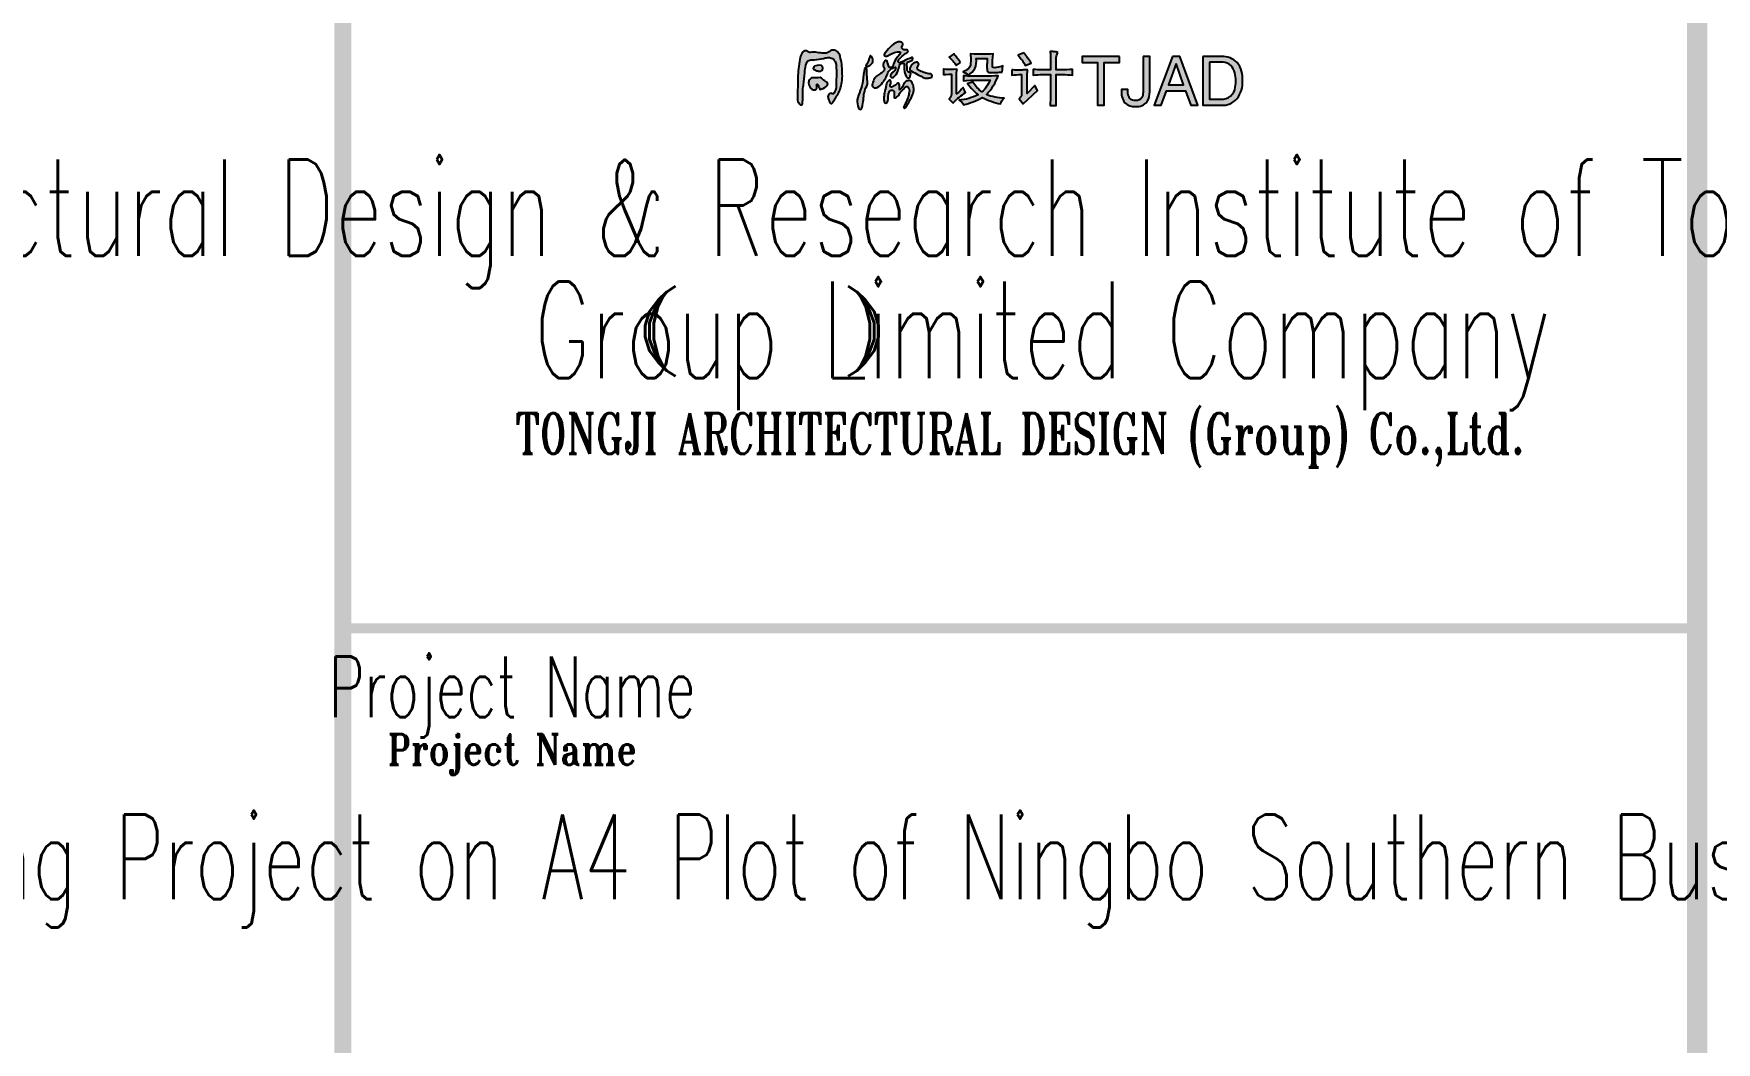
# Model space of a CAD drawing. Extents: x 824790 to 994147, y 4290613 to 4374713.
# Drawn here: x 962588 to 972529, y 4319567 to 4325527 of the extents above; entities that cross this region are included whole.
import ezdxf
from ezdxf.enums import TextEntityAlignment as Align

# ---------------------------------------------------------------- set-up
doc = ezdxf.new("R2010")
doc.units = 0
doc.header["$LTSCALE"] = 1000
doc.header["$MEASUREMENT"] = 0
doc.layers.get('0').update_dxf_attribs({"color": 255, "linetype": 'CONTINUOUS'})
doc.layers.add('图框', color=7, linetype='CONTINUOUS')
doc.styles.add('TKZ1_tjhts.shx', font='tjromant.shx', dxfattribs={"bigfont": 'tjhts.shx'})
doc.styles.add('TKZ2_tjkts.shx', font='tjromant.shx', dxfattribs={"bigfont": 'tjkts.shx'})
doc.styles.add('TONGJI-FONT', font='simplex.shx')

# ---------------------------------------------------------------- blocks, each defined once
blk = doc.blocks.new('TJAD_TK_LOGO')
h = blk.add_hatch(color=256)
h.paths.add_polyline_path([(0.1087, -0.0549, 0.215782), (0.0955, -0.0527, 0.067417), (0.0878, -0.0572, -0.168397), (0.0723, -0.0608, -0.018722), (0.0557, -0.0587, 0.069135), (0.0371, -0.0584, -0.211583), (0.0322, -0.0571, 0.012327), (0.0271, -0.0542, 0.18165), (0.0227, -0.0546, 0.234564), (0.0145, -0.0607, 0.06939), (0.0092, -0.0773, 0.040114), (0.004, -0.1264, 0.00862), (0.0038, -0.1509, 0.034302), (0.0033, -0.1865, 0.240525), (0.0113, -0.1992, 0.151405), (0.014, -0.1995, 0.254247), (0.0165, -0.1924, 0.038225), (0.0174, -0.1663, -0.061608), (0.0194, -0.1463, 0.026815), (0.0223, -0.1127, -0.054652), (0.0257, -0.0929, -0.028262), (0.0289, -0.0835, -0.253686), (0.0385, -0.0789, 0.007206), (0.0489, -0.0782, -0.006599), (0.0729, -0.0746, 0.009999), (0.0841, -0.0723, -0.062381), (0.0934, -0.0735, -0.15567), (0.0993, -0.0771, -0.051163), (0.1052, -0.0853, -0.102101), (0.1065, -0.0911, -0.03095), (0.1072, -0.1291, 0.010088), (0.1069, -0.1503, -0.131285), (0.1038, -0.1627, -0.019629), (0.1006, -0.1683, -0.485137), (0.0962, -0.1696, 0.001583), (0.093, -0.1677, 0.165296), (0.0875, -0.1704, 0.24859), (0.0847, -0.1785, 0.066176), (0.0882, -0.1886, 0.038595), (0.0909, -0.1945, 0.378365), (0.0951, -0.1957, 0.077759), (0.1038, -0.1826, 0.016012), (0.1121, -0.17, 0.054651), (0.1183, -0.1552, 0.087206), (0.1231, -0.1116, 0.064902), (0.1173, -0.0684, 0.144064)])
h.paths.add_polyline_path([(0.0629, -0.0931), (0.0559, -0.0934), (0.0526, -0.0942), (0.0487, -0.0957), (0.0473, -0.0971), (0.0457, -0.0999, 0.333571), (0.0462, -0.1038, 0.045952), (0.0523, -0.1067, 0.064784), (0.0622, -0.1092, 0.210865), (0.0684, -0.1072, 0.127927), (0.0706, -0.102, 0.211886), (0.0696, -0.0958, 0.12013), (0.0674, -0.0941)], flags=17)
h.paths.add_polyline_path([(0.058, -0.146, -0.039434), (0.0609, -0.152, 0.054133), (0.0642, -0.1578, 0.123184), (0.0796, -0.1504, 0.140353), (0.0842, -0.1429, 0.284617), (0.0828, -0.1391, -0.012464), (0.0763, -0.135, 0.016141), (0.0639, -0.1258, -0.029736), (0.0406, -0.1269, -0.149024), (0.0367, -0.13, 0.190304), (0.0335, -0.134, 0.089845), (0.0332, -0.143, 0.171078), (0.0413, -0.1572, 0.249801), (0.0503, -0.1586, 0.378768), (0.055, -0.1529, 0.031236), (0.054, -0.1458), (0.0561, -0.1439)], flags=17)
h.paths.add_polyline_path([(0.1936, -0.0808, -0.130766), (0.1929, -0.0832, -0.049), (0.1889, -0.0904, 0.175351), (0.1867, -0.0955, 0.389375), (0.1886, -0.0971, 0.146359), (0.1966, -0.0935, 0.079034), (0.2024, -0.0886, 0.101244), (0.205, -0.0836, 0.132531), (0.2051, -0.0769, 0.067751), (0.2031, -0.0722, 0.050259), (0.1996, -0.0676, 0.454265), (0.198, -0.0678, 0.06765), (0.196, -0.0731, 0.007561)])
h.paths.add_polyline_path([(0.189, -0.104, 0.313541), (0.1862, -0.1002, 0.335576), (0.1832, -0.1018, 0.015792), (0.1784, -0.1349, -0.057755), (0.1712, -0.1608, 0.000363), (0.1628, -0.1859, 0.094511), (0.1671, -0.2072, 0.230423), (0.1705, -0.2113, 0.369117), (0.1764, -0.2058, 0.039319), (0.18, -0.1854, -0.109188), (0.1887, -0.1489, 0.00425), (0.1908, -0.1434, 0.032369), (0.1887, -0.118, -0.025515)])
h.paths.add_polyline_path([(0.251, -0.0452, 0.093827), (0.2363, -0.0633, 0.302072), (0.2373, -0.0679, 0.296548), (0.2444, -0.0681, 0.04254), (0.259, -0.0604, -0.129019), (0.2753, -0.0571, -0.117204), (0.2785, -0.0581, -0.328405), (0.2786, -0.0608, -0.051459), (0.2703, -0.0723, 0.085646), (0.2604, -0.09, 0.031903), (0.2597, -0.0932, -0.315533), (0.2562, -0.0979, -0.134544), (0.2509, -0.099, -0.408117), (0.2479, -0.0961, 0.035639), (0.2445, -0.0851, 0.084333), (0.2416, -0.0806, 0.358627), (0.239, -0.0802, 0.227473), (0.2329, -0.092, 0.148882), (0.235, -0.0994, -0.254787), (0.2358, -0.1059, -0.110418), (0.229, -0.1131, -0.032156), (0.2173, -0.1207, 0.122106), (0.2102, -0.1279, 0.074479), (0.2035, -0.1443, 0.233421), (0.2058, -0.152, 0.316166), (0.2167, -0.1523, 0.122903), (0.2315, -0.1397, 0.056501), (0.2413, -0.1246, -0.025506), (0.2474, -0.11, -0.174643), (0.2597, -0.1006, 0.004602), (0.2657, -0.0979, -0.251477), (0.2643, -0.107, -0.130218), (0.2586, -0.1116, 0.16089), (0.2539, -0.1165, 0.172735), (0.253, -0.123, 0.448793), (0.2607, -0.1246, 0.141971), (0.272, -0.1086, 0.057248), (0.2765, -0.0945, -0.334885), (0.2836, -0.0873, -0.076773), (0.2877, -0.0871, -0.545841), (0.2894, -0.0894, -0.008092), (0.2895, -0.1045, 0.139136), (0.2949, -0.1235, 0.144746), (0.301, -0.1277, 0.355116), (0.3041, -0.1263, 0.046986), (0.3064, -0.118, 0.052614), (0.3072, -0.1148, 0.237681), (0.3057, -0.1128, 0.025436), (0.3015, -0.1114, -0.354836), (0.298, -0.1075, -0.049448), (0.2968, -0.0935, -0.035628), (0.2969, -0.0883, -0.387964), (0.3001, -0.084, -0.009611), (0.3071, -0.0814, 0.187317), (0.3113, -0.0778, 0.232403), (0.3115, -0.0721, 0.143525), (0.3105, -0.0719, 0.022411), (0.2879, -0.0821, -0.00319), (0.2795, -0.086, -0.206179), (0.276, -0.0863, -0.165764), (0.2735, -0.0838, -0.217969), (0.274, -0.0802, -0.110096), (0.2841, -0.0684, -0.031862), (0.2964, -0.0594, 0.078929), (0.2994, -0.0567, 0.264707), (0.2996, -0.0548, 0.034215), (0.298, -0.0525, 0.174735), (0.2957, -0.0516, 0.001752), (0.2917, -0.0518, -0.177458), (0.2867, -0.0505, -0.140307), (0.2831, -0.0469, -0.275752), (0.2842, -0.0412, 0.167681), (0.2852, -0.035, 0.301407), (0.2787, -0.0302, 0.08311), (0.273, -0.0304, 0.130737)])
h.paths.add_polyline_path([(0.3265, -0.1185, 0.027579), (0.3434, -0.1267, 0.154526), (0.3537, -0.1275, 0.082415), (0.3631, -0.1246, 0.312986), (0.3634, -0.1187, 0.221824), (0.3602, -0.1161, 0.031656), (0.355, -0.1158, -0.00721), (0.3422, -0.1122, -0.071904), (0.3274, -0.106, -0.267193), (0.324, -0.1005, -0.023267), (0.3278, -0.0922, 0.395574), (0.3247, -0.0851, 0.188464), (0.3166, -0.0869, 0.051998), (0.3107, -0.0902, 0.108508), (0.3062, -0.0972, 0.200123), (0.3045, -0.1041, 0.191616), (0.3078, -0.1086, -0.01282)])
h.paths.add_polyline_path([(0.3061, -0.1345, 0.188222), (0.2987, -0.1344, 0.20573), (0.2909, -0.1393, 0.018376), (0.2852, -0.1492, -0.117409), (0.2773, -0.1592, -0.060927), (0.2765, -0.1465, 0.215117), (0.2745, -0.1419, 0.470033), (0.2699, -0.1433, -0.045545), (0.2616, -0.1486, -0.074224), (0.2553, -0.1514, -0.568137), (0.252, -0.1485, -0.07678), (0.2526, -0.1441, 0.100197), (0.2529, -0.1346, 0.387299), (0.2502, -0.1327, 0.118665), (0.2478, -0.1338, 0.185429), (0.2406, -0.1469, -0.018374), (0.2387, -0.1583, 0.026924), (0.2355, -0.1694, -0.013447), (0.2349, -0.18, 0.097057), (0.2361, -0.1921, 0.277047), (0.2398, -0.1951, 0.192921), (0.2429, -0.1932, 0.125735), (0.2464, -0.1796, -0.084178), (0.2486, -0.1648, -0.292454), (0.2566, -0.1598, -0.427415), (0.2627, -0.1662, -0.039723), (0.2621, -0.1773, 0.744354), (0.2674, -0.1794, 0.173973), (0.2753, -0.1721, -0.079593), (0.2831, -0.1615, 0.037997), (0.2923, -0.1518, -0.536451), (0.3002, -0.1519, -0.220641), (0.3027, -0.1657, -0.033334), (0.3, -0.1785, -0.02197), (0.2922, -0.1962, -0.036413), (0.288, -0.2042, 0.059035), (0.2879, -0.2046, 0.221247), (0.2894, -0.2077, 0.229092), (0.2907, -0.2079, 0.104052), (0.2938, -0.2056, 0.039622), (0.3034, -0.1893, 0.031663), (0.3116, -0.1728, 0.083922), (0.3151, -0.1559, 0.095464), (0.3114, -0.1418, 0.118136)])
h.paths.add_polyline_path([(0.4291, -0.0935), (0.4405, -0.0853, 0.028783), (0.4221, -0.0627), (0.4102, -0.0715, -0.06685)])
h.paths.add_polyline_path([(0.4215, -0.1047), (0.4022, -0.1042), (0.3969, -0.1036), (0.3948, -0.1036), (0.3948, -0.1181), (0.4007, -0.1176), (0.4092, -0.1169), (0.4158, -0.1168), (0.4158, -0.1709, -0.223037), (0.4102, -0.1829, -0.003297), (0.4095, -0.1842), (0.42, -0.1936, 0.201777), (0.4221, -0.1917, -0.033526), (0.4536, -0.1659, -0.02738), (0.4473, -0.1527, -0.067274), (0.4298, -0.1697, -0.004515), (0.43, -0.112, -0.051491), (0.4312, -0.1036)])
h.paths.add_polyline_path([(0.4681, -0.0776), (0.4676, -0.0915, -0.202539), (0.4614, -0.1024, -0.066868), (0.4473, -0.1105, -0.101276), (0.4613, -0.1193, 0.145344), (0.4788, -0.1017, 0.140249), (0.4824, -0.0753, -0.003162), (0.5118, -0.0753, -0.016144), (0.5113, -0.0906, 0.052901), (0.5122, -0.1087, 0.214665), (0.5146, -0.1118, 0.093296), (0.5153, -0.1118, 0.137117), (0.5238, -0.1126, 0.000424), (0.5373, -0.1123, 0.022294), (0.5517, -0.1112), (0.5538, -0.0948), (0.5502, -0.0961), (0.5458, -0.0974), (0.5419, -0.0985), (0.5363, -0.0994), (0.5323, -0.0995), (0.5266, -0.0985), (0.5261, -0.0963), (0.5266, -0.0805), (0.5279, -0.0627), (0.5208, -0.0631), (0.5109, -0.0633), (0.4981, -0.0633), (0.4859, -0.0633), (0.4771, -0.0632), (0.4669, -0.0627)])
h.paths.add_polyline_path([(0.5056, -0.1225, -0.002263), (0.4652, -0.1224, -0.028919), (0.4487, -0.1207), (0.4487, -0.1351), (0.4568, -0.134), (0.467, -0.1332, -0.001197), (0.5012, -0.1332, 0.000411), (0.5195, -0.1332, -0.117897), (0.4977, -0.1647, -0.081518), (0.4732, -0.1382), (0.4592, -0.142, 0.067412), (0.4873, -0.1722, -0.099344), (0.4368, -0.1867, -0.117302), (0.4487, -0.1993, 0.051291), (0.4985, -0.1798, 0.052048), (0.5475, -0.1968, -0.102524), (0.5573, -0.1817, -0.086164), (0.5097, -0.1716, 0.112398), (0.5412, -0.1212, -0.018709)])
h.paths.add_polyline_path([(0.6036, -0.1181), (0.6036, -0.1747, -0.094232), (0.598, -0.1829), (0.6085, -0.1968), (0.647, -0.1609), (0.64, -0.147), (0.619, -0.1691), (0.619, -0.1241, -0.058001), (0.6207, -0.1057, 0.319569), (0.6199, -0.1049, 0.045142), (0.6064, -0.1062, 0.020451), (0.5944, -0.1061, -0.034776), (0.5777, -0.1049), (0.5777, -0.1193, -0.030546)])
h.paths.add_polyline_path([(0.6099, -0.0601), (0.5952, -0.0664, -0.049542), (0.6141, -0.0941), (0.6302, -0.0872, 0.030356)])
h.paths.add_polyline_path([(0.6595, -0.1054, -0.019379), (0.6351, -0.1042), (0.6351, -0.1193, -0.02608), (0.6603, -0.1181), (0.682, -0.1181), (0.682, -0.1729, -0.021278), (0.6806, -0.2012), (0.6974, -0.2012, -0.017067), (0.6967, -0.1716), (0.6967, -0.1181), (0.7148, -0.1181, -0.024313), (0.7409, -0.1193), (0.7409, -0.1042, -0.018656), (0.7103, -0.1055), (0.6967, -0.1055), (0.6967, -0.0765, -0.143011), (0.7016, -0.0589, 0.162811), (0.697, -0.0572, 0.035376), (0.6847, -0.0564, 0.004148), (0.6806, -0.0564, -0.046173), (0.6819, -0.0675, -0.00345), (0.682, -0.1055, -0.001359)])
h.paths.add_polyline_path([(0.7665, -0.0695), (0.7665, -0.0854), (0.8078, -0.0854), (0.8078, -0.2004), (0.8257, -0.2004), (0.8257, -0.0854), (0.867, -0.0854), (0.867, -0.0695)])
h.paths.add_polyline_path([(0.9301, -0.1569, -0.040499), (0.9291, -0.1744, -0.3078), (0.915, -0.1875, -0.189438), (0.8973, -0.1845, -0.186489), (0.89, -0.1721, -0.07743), (0.8894, -0.158), (0.8723, -0.158, 0.198241), (0.8816, -0.1938, 0.214326), (0.9098, -0.2039, 0.249549), (0.9415, -0.1907, 0.135294), (0.948, -0.1641), (0.948, -0.0695), (0.9301, -0.0695)])
h.paths.add_polyline_path([(1.0285, -0.0695), (1.0088, -0.0695), (0.9602, -0.2004), (0.9786, -0.2004), (0.9926, -0.1613), (1.0441, -0.1613), (1.0579, -0.2004), (1.0772, -0.2004)])
h.paths.add_polyline_path([(1.0186, -0.0882), (1.0389, -0.146), (0.9981, -0.146)], flags=16)
h.paths.add_polyline_path([(1.0908, -0.0695), (1.0908, -0.2004), (1.1399, -0.2004, 0.229129), (1.182, -0.1827, 0.179316), (1.1971, -0.1343, 0.181564), (1.1826, -0.0858, 0.220204), (1.1406, -0.0695)])
h.paths.add_polyline_path([(1.1086, -0.0846), (1.1391, -0.0846, -0.337188), (1.1746, -0.1078, -0.124189), (1.1773, -0.1517, -0.40123), (1.1391, -0.1844), (1.1086, -0.1844)], flags=16)
for points in [[(0.273, -0.0304, 0.130737), (0.251, -0.0452, 0.088699), (0.2369, -0.0622, 0.387064), (0.2373, -0.0679, 0.296548), (0.2444, -0.0681, 0.04254), (0.259, -0.0604, -0.129019), (0.2753, -0.0571, -0.117204), (0.2785, -0.0581, -0.328405), (0.2786, -0.0608, -0.051459), (0.2703, -0.0723, 0.085646), (0.2604, -0.09, 0.042347), (0.2595, -0.0943, -0.257362), (0.2562, -0.0979, -0.134544), (0.2509, -0.099, -0.408117), (0.2479, -0.0961, 0.033303), (0.2447, -0.0858, 0.096312), (0.2416, -0.0806, 0.428215), (0.2386, -0.0805, 0.197066), (0.233, -0.0907, 0.173607), (0.235, -0.0994, -0.254787), (0.2358, -0.1059, -0.110418), (0.229, -0.1131, -0.032156), (0.2173, -0.1207, 0.123756), (0.2101, -0.1281, 0.067355), (0.2039, -0.1428, 0.278531), (0.2058, -0.152, 0.316166), (0.2167, -0.1523, 0.122903), (0.2315, -0.1397, 0.056501), (0.2413, -0.1246, -0.025506), (0.2474, -0.11, -0.174643), (0.2597, -0.1006, 0.004602), (0.2657, -0.0979, -0.251477), (0.2643, -0.107, -0.130218), (0.2586, -0.1116, 0.16089), (0.2539, -0.1165, 0.172735), (0.253, -0.123, 0.448793), (0.2607, -0.1246, 0.141971), (0.272, -0.1086, 0.060529), (0.2766, -0.0936, -0.306995), (0.2836, -0.0873, -0.076773), (0.2877, -0.0871, -0.332365), (0.2894, -0.0882, -0.00874), (0.2895, -0.1045, 0.139136), (0.2949, -0.1235, 0.144746), (0.301, -0.1277, 0.411443), (0.3043, -0.1258, 0.044065), (0.3064, -0.118, 0.052614), (0.3072, -0.1148, 0.288852), (0.3052, -0.1126, 0.027434), (0.3007, -0.1112, -0.22073), (0.2982, -0.1087, -0.053716), (0.2968, -0.0935, -0.048058), (0.2971, -0.0866, -0.264203), (0.3001, -0.084, -0.009366), (0.3069, -0.0815, 0.189138), (0.3112, -0.0779, 0.23794), (0.3115, -0.0721, 0.298753), (0.3095, -0.0723, 0.021447), (0.2879, -0.0821, -0.00319), (0.2795, -0.086, -0.206179), (0.276, -0.0863, -0.165764), (0.2735, -0.0838, -0.217969), (0.274, -0.0802, -0.110096), (0.2841, -0.0684, -0.031862), (0.2964, -0.0594, 0.078929), (0.2994, -0.0567, 0.347861), (0.2993, -0.0542, 0.026782), (0.298, -0.0525, 0.206765), (0.2952, -0.0516, 0.001894), (0.291, -0.0518, -0.151169), (0.2867, -0.0505, -0.140307), (0.2831, -0.0469, -0.275752), (0.2842, -0.0412, 0.167681), (0.2852, -0.035, 0.301407), (0.2787, -0.0302, 0.08311)], [(0.0841, -0.0723, -0.064608), (0.0938, -0.0736, -0.148081), (0.0993, -0.0771, -0.051163), (0.1052, -0.0853, -0.102101), (0.1065, -0.0911, -0.03095), (0.1072, -0.1291, 0.010316), (0.1069, -0.1508, -0.114991), (0.1044, -0.1617, -0.026322), (0.0999, -0.1693, -0.36855), (0.0962, -0.1696, 0.001583), (0.093, -0.1677, 0.165296), (0.0875, -0.1704, 0.284311), (0.085, -0.1796, 0.058684), (0.0882, -0.1886, 0.035482), (0.0906, -0.194, 0.42388), (0.0951, -0.1957, 0.077759), (0.1038, -0.1826, 0.016012), (0.1121, -0.17, 0.060529), (0.1188, -0.1536, 0.083781), (0.1231, -0.1116, 0.063229), (0.1176, -0.0695, 0.154163), (0.1087, -0.0549, 0.215782), (0.0955, -0.0527, 0.067417), (0.0878, -0.0572, -0.15511), (0.0736, -0.0609, -0.020128), (0.0557, -0.0587, 0.069135), (0.0371, -0.0584, -0.152007), (0.0334, -0.0579, 0.015393), (0.0271, -0.0542, 0.18165), (0.0227, -0.0546, 0.24442), (0.0143, -0.0611, 0.067673), (0.0092, -0.0773, 0.040114), (0.004, -0.1264, 0.00862), (0.0038, -0.1509, 0.034302), (0.0033, -0.1865, 0.219688), (0.0102, -0.1985, 0.224662), (0.014, -0.1995, 0.254247), (0.0165, -0.1924, 0.038225), (0.0174, -0.1663, -0.061608), (0.0194, -0.1463, 0.026815), (0.0223, -0.1127, -0.054652), (0.0257, -0.0929, -0.028262), (0.0289, -0.0835, -0.253686), (0.0385, -0.0789, 0.007206), (0.0489, -0.0782, -0.006599), (0.0729, -0.0746, 0.009999)], [(0.5517, -0.1112), (0.5538, -0.0948), (0.5502, -0.0961), (0.5458, -0.0974), (0.5419, -0.0985), (0.5363, -0.0994), (0.5323, -0.0995), (0.5283, -0.0988), (0.5265, -0.0979), (0.5263, -0.0971), (0.5261, -0.0954), (0.5266, -0.0805), (0.5279, -0.0627), (0.5208, -0.0631), (0.5109, -0.0633), (0.4981, -0.0633), (0.4859, -0.0633), (0.4771, -0.0632), (0.4669, -0.0627), (0.4681, -0.0776), (0.4676, -0.0915, -0.202539), (0.4614, -0.1024, -0.066868), (0.4473, -0.1105, -0.101276), (0.4613, -0.1193, 0.145344), (0.4788, -0.1017, 0.140249), (0.4824, -0.0753, -0.003162), (0.5118, -0.0753), (0.5118, -0.0753, -0.016144), (0.5113, -0.0906, 0.050777), (0.5121, -0.108, 0.255064), (0.5146, -0.1118, 0.093296), (0.5153, -0.1118, 0.137117), (0.5238, -0.1126, 0.000424), (0.5373, -0.1123, 0.022294)], [(0.9301, -0.0695), (0.9301, -0.1569, -0.040499), (0.9291, -0.1744, -0.3078), (0.915, -0.1875, -0.189438), (0.8973, -0.1845, -0.186489), (0.89, -0.1721, -0.07743), (0.8894, -0.158), (0.8723, -0.158, 0.198241), (0.8816, -0.1938, 0.214326), (0.9098, -0.2039, 0.249549), (0.9415, -0.1907, 0.135294), (0.948, -0.1641), (0.948, -0.0695)], [(1.0908, -0.0695), (1.0908, -0.2004), (1.1399, -0.2004, 0.229129), (1.182, -0.1827, 0.179316), (1.1971, -0.1343, 0.181564), (1.1826, -0.0858, 0.220204), (1.1406, -0.0695)], [(1.1086, -0.0846), (1.1086, -0.1844), (1.1391, -0.1844, 0.40123), (1.1773, -0.1517, 0.124189), (1.1746, -0.1078, 0.337188), (1.1391, -0.0846)], [(0.5777, -0.1049), (0.5777, -0.1193, -0.030546), (0.6036, -0.1181), (0.6036, -0.1747, -0.094232), (0.598, -0.1829), (0.6085, -0.1968), (0.647, -0.1609), (0.64, -0.147), (0.619, -0.1691), (0.619, -0.1241, -0.055814), (0.6205, -0.1063, 0.652499), (0.6196, -0.1049, 0.044194), (0.6064, -0.1062, 0.020451), (0.5944, -0.1061, -0.034776)]]:
    blk.add_lwpolyline(points, format="xyb", close=True)
for points in [[(0.1979, -0.068, 0.064778), (0.196, -0.0731, 0.007561), (0.1936, -0.0808, -0.130766), (0.1929, -0.0832, -0.049), (0.1889, -0.0904, 0.145283), (0.1868, -0.0946, 0.551757), (0.1886, -0.0971, 0.146359), (0.1966, -0.0935, 0.079034), (0.2024, -0.0886, 0.101244), (0.205, -0.0836, 0.132531), (0.2051, -0.0769, 0.09128), (0.2022, -0.0707, 0.033188), (0.1998, -0.0677, 0.58845), (0.1979, -0.068, 1.283189)], [(0.324, -0.1005, -0.023267), (0.3278, -0.0922, 0.395574), (0.3247, -0.0851, 0.188464), (0.3166, -0.0869, 0.051998), (0.3107, -0.0902, 0.108508), (0.3062, -0.0972, 0.200123), (0.3045, -0.1041, 0.239968), (0.3091, -0.1093, -0.011966), (0.3265, -0.1185, 0.026796), (0.3429, -0.1265, 0.16248), (0.3537, -0.1275, 0.082415), (0.3631, -0.1246, 0.312986), (0.3634, -0.1187, 0.221824), (0.3602, -0.1161, 0.031656), (0.355, -0.1158, -0.00721), (0.3422, -0.1122, -0.071904), (0.3274, -0.106, -0.267193), (0.324, -0.1005, -1.034673)], [(0.4405, -0.0853, 0.028783), (0.4221, -0.0627), (0.4102, -0.0715, -0.06685), (0.4291, -0.0935), (0.4405, -0.0853)], [(0.6099, -0.0601), (0.5952, -0.0664, -0.049542), (0.6141, -0.0941), (0.6302, -0.0872, 0.030356), (0.6099, -0.0601, -0.367543)], [(0.7016, -0.0589, 0.162811), (0.697, -0.0572, 0.035376), (0.6847, -0.0564, 0.004148), (0.6806, -0.0564, -0.046173), (0.6819, -0.0675, -0.00345), (0.682, -0.1055, -0.001359), (0.6595, -0.1054, -0.019379), (0.6351, -0.1042), (0.6351, -0.1193, -0.02608), (0.6603, -0.1181), (0.682, -0.1181), (0.682, -0.1729, -0.021278), (0.6806, -0.2012), (0.6974, -0.2012, -0.017067), (0.6967, -0.1716), (0.6967, -0.1181), (0.7151, -0.1181, -0.024106), (0.7409, -0.1193), (0.7409, -0.1042, -0.018656), (0.7103, -0.1055), (0.6967, -0.1055), (0.6967, -0.0765, -0.143011), (0.7016, -0.0589, -0.556347)], [(0.0406, -0.1269), (0.0406, -0.1269, -0.149024), (0.0367, -0.13, 0.190304), (0.0335, -0.134, 0.089845), (0.0332, -0.143, 0.171078), (0.0413, -0.1572, 0.249801), (0.0503, -0.1586, 0.403637), (0.0549, -0.1524, 0.029133), (0.054, -0.1458), (0.0561, -0.1439), (0.058, -0.146, -0.039434), (0.0609, -0.152, 0.054133), (0.0642, -0.1578, 0.123184), (0.0796, -0.1504, 0.129726), (0.084, -0.1436, 0.403849), (0.0819, -0.1386, -0.010847), (0.0763, -0.135, 0.016141), (0.0639, -0.1258, -0.029736), (0.0406, -0.1269, 49.864195)], [(0.0674, -0.0941), (0.0629, -0.0931), (0.0559, -0.0934), (0.0526, -0.0942), (0.0487, -0.0957), (0.0473, -0.0971), (0.0457, -0.0999), (0.0457, -0.0999, 0.333571), (0.0462, -0.1038, 0.045952), (0.0523, -0.1067, 0.064784), (0.0622, -0.1092, 0.210865), (0.0684, -0.1072, 0.127927), (0.0706, -0.102, 0.211886), (0.0696, -0.0958, 0.12013), (0.0674, -0.0941, 0.205248)], [(0.1832, -0.1018, 0.015792), (0.1784, -0.1349, -0.057755), (0.1712, -0.1608, 0.000363), (0.1628, -0.1859, 0.094511), (0.1671, -0.2072, 0.230423), (0.1705, -0.2113, 0.369117), (0.1764, -0.2058, 0.039319), (0.18, -0.1854, -0.109188), (0.1887, -0.1489, 0.00425), (0.1908, -0.1434, 0.032369), (0.1887, -0.118, -0.024093), (0.189, -0.1048, 0.365167), (0.1862, -0.1002, 0.335576), (0.1832, -0.1018, -4.82272)], [(0.2478, -0.1338, 0.185682), (0.2406, -0.1469, -0.018341), (0.2387, -0.1583, 0.026924), (0.2355, -0.1694, -0.013447), (0.2349, -0.18, 0.093363), (0.236, -0.1917, 0.304335), (0.2398, -0.1951, 0.291554), (0.2438, -0.1916, 0.117574), (0.2464, -0.1787, -0.079063), (0.2486, -0.1648, -0.300592), (0.2569, -0.1598, -0.368552), (0.2626, -0.1652, -0.043209), (0.2621, -0.1773, 0.744354), (0.2674, -0.1794, 0.177438), (0.2754, -0.1719, -0.078291), (0.2831, -0.1615, 0.039946), (0.2927, -0.1512, -0.451499), (0.2998, -0.1514, -0.230308), (0.3027, -0.1657, -0.033334), (0.3, -0.1785, -0.02197), (0.2922, -0.1962, -0.034481), (0.2883, -0.2038, 0.327695), (0.2882, -0.2061, 0.128468), (0.2894, -0.2077, 0.229092), (0.2907, -0.2079, 0.151567), (0.2948, -0.2041, 0.035943), (0.3034, -0.1893, 0.031663), (0.3116, -0.1728, 0.083922), (0.3151, -0.1559, 0.095464), (0.3114, -0.1418, 0.118136), (0.3061, -0.1345, 0.188222), (0.2987, -0.1344, 0.20573), (0.2909, -0.1393, 0.021251), (0.2844, -0.1508, -0.101043), (0.2773, -0.1592, -0.060927), (0.2765, -0.1465, 0.215117), (0.2745, -0.1419, 0.470033), (0.2699, -0.1433, -0.045545), (0.2616, -0.1486, -0.074224), (0.2553, -0.1514, -0.417651), (0.2521, -0.1497, -0.097649), (0.2526, -0.1441, 0.097114), (0.253, -0.1349, 0.421439), (0.2502, -0.1327, 0.118665), (0.2478, -0.1338, 0.480434)], [(0.4312, -0.1036), (0.4215, -0.1047), (0.4022, -0.1042), (0.3969, -0.1036), (0.3948, -0.1036), (0.3948, -0.1036), (0.3948, -0.1181), (0.4007, -0.1176), (0.4092, -0.1169), (0.4158, -0.1168), (0.4158, -0.171, -0.221898), (0.4102, -0.1829, -0.003297), (0.4095, -0.1842), (0.42, -0.1936, 0.201777), (0.4221, -0.1917, -0.033526), (0.4536, -0.1659, -0.02738), (0.4473, -0.1527, -0.067274), (0.4298, -0.1697, -0.004515), (0.43, -0.112, -0.051491), (0.4312, -0.1036, 1.276431)], [(0.4487, -0.1206), (0.4487, -0.1351), (0.4568, -0.134), (0.467, -0.1332, -0.001197), (0.5012, -0.1332, 0.000411), (0.5195, -0.1332, -0.117897), (0.4977, -0.1647, -0.081518), (0.4732, -0.1382), (0.4592, -0.142, 0.067412), (0.4873, -0.1722, -0.099344), (0.4368, -0.1867, -0.117302), (0.4487, -0.1993, 0.051291), (0.4985, -0.1798, 0.052048), (0.5475, -0.1968, -0.102524), (0.5573, -0.1817, -0.086164), (0.5097, -0.1716, 0.112398), (0.5412, -0.1212, -0.018709), (0.5056, -0.1225, -0.002263), (0.4652, -0.1224, -0.029288), (0.4485, -0.1206, -12.247816)]]:
    blk.add_lwpolyline(points, format="xyb")
for points in [[(0.867, -0.0695), (0.7665, -0.0695), (0.7665, -0.0854), (0.8078, -0.0854), (0.8078, -0.2004), (0.8257, -0.2004), (0.8257, -0.0854), (0.867, -0.0854)], [(1.0088, -0.0695), (0.9602, -0.2004), (0.9786, -0.2004), (0.9926, -0.1613), (1.0441, -0.1613), (1.0579, -0.2004), (1.0772, -0.2004), (1.0285, -0.0695)], [(1.0186, -0.0882), (0.9981, -0.146), (1.0389, -0.146)]]:
    blk.add_lwpolyline(points, close=True)
at = {"style": 'TKZ1_tjhts.shx', "width": 0.7}
blk.add_text('TONGJI ARCHITECTURAL DESIGN (Group) Co.,Ltd.', height=0.108983, dxfattribs=at).set_placement((0.6, -1.0814), align=Align.MIDDLE_CENTER)
at = {"layer": '图框', "style": 'TONGJI-FONT', "width": 0.65}
for s, p in [('Architectural Design & Research Institute of Tongji University', (0.6, -0.4754)), ('Group Limited Company', (0.6594, -0.8031))]:
    blk.add_text(s, height=0.258835, dxfattribs=at).set_placement(p, align=Align.MIDDLE_CENTER)
at = {"layer": '图框', "style": 'TKZ1_tjhts.shx', "width": 1.7}
blk.add_text('(  )', height=0.15893, dxfattribs=at).set_placement((-0.44, -0.8747))
blk = doc.blocks.new('h-1')
at = {"layer": '图框', "const_width": 1.2}
blk.add_lwpolyline([(2152, -431.703), (2152, 389.297), (700.75, 389.297), (700.75, -431.703)], close=True, dxfattribs=at)
at = {"layer": '图框'}
for points, const_width in [([(2072, 389.297), (2072, -431.703)], 1), ([(2072, -127.703), (2152, -127.703)], 0.6)]:
    blk.add_lwpolyline(points, dxfattribs=dict(at, const_width=const_width))
at = {"xscale": 22.02171320475987, "yscale": 22.02171320475987, "zscale": 22.02171320475987}
blk.add_blockref('TJAD_TK_LOGO', (2098.787, -92.377), dxfattribs=at)
at = {"layer": '图框'}
for s, height, style, width, p in [('Project Name', 3.6, 'TONGJI-FONT', 0.65, (2082, -131.155)), ('Project Name', 1.8, 'TKZ2_tjkts.shx', 0.8, (2082, -134.855)), ("Zhuo'an Building Project on A4 Plot of Ningbo Southern Business District Phase III", 5, 'TONGJI-FONT', 0.65, (2112, -141.203))]:
    blk.add_text(s, height=height, dxfattribs=dict(at, style=style, width=width)).set_placement(p, align=Align.MIDDLE_CENTER)

msp = doc.modelspace()

# ---------------------------------------------------------------- block references
at = {"layer": '图框', "xscale": 100, "yscale": 100, "zscale": 100}
msp.add_blockref('h-1', (757214.8, 4334782.9), dxfattribs=at)

doc.saveas('drawing.dxf')
